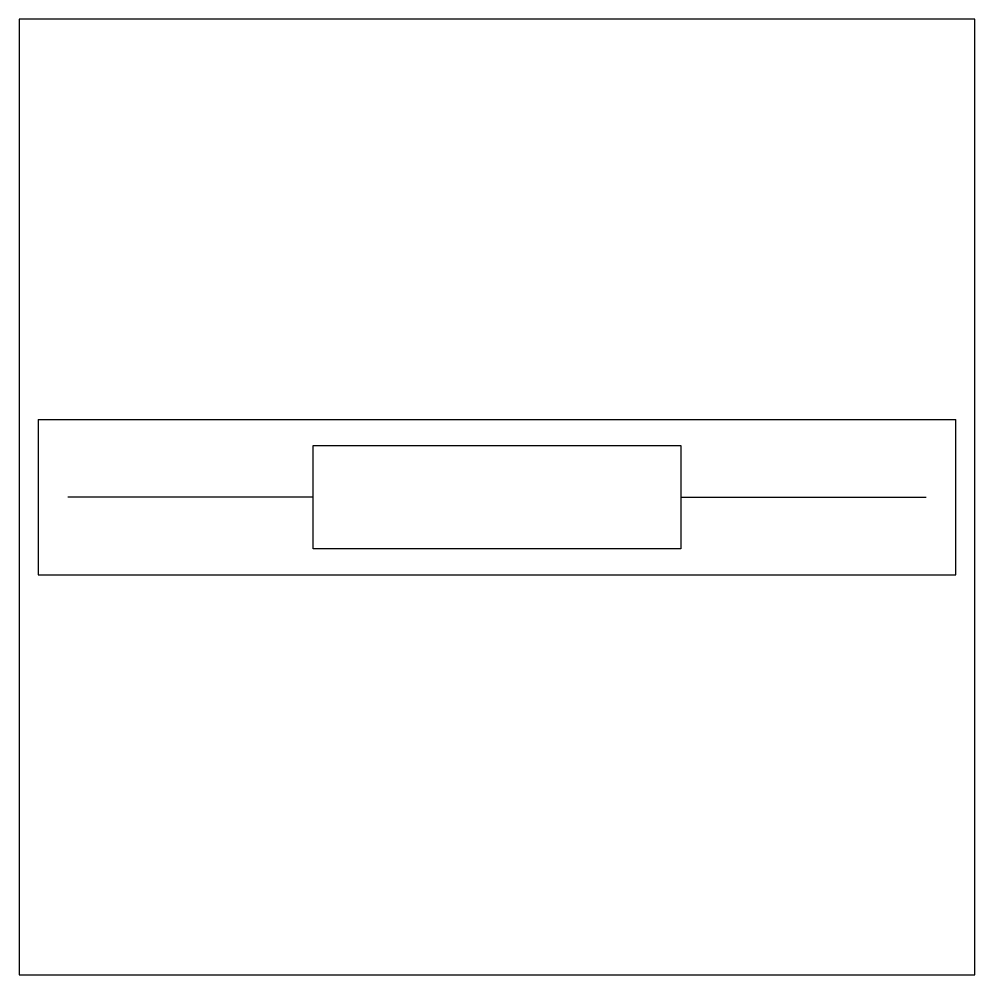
# Model space of a CAD drawing. Header units: millimetres. Extents: x 0 to 1000, y 0 to 1000.
import ezdxf

# ---------------------------------------------------------------- set-up
doc = ezdxf.new("R2010")
doc.units = ezdxf.units.MM
doc.layers.get('0').update_dxf_attribs({"color": 2})
doc.layers.add('1', color=1, linetype='Continuous')
doc.layers.add('3', color=7, linetype='Continuous')

msp = doc.modelspace()

# ---------------------------------------------------------------- linework, layer by layer
at = {"color": 2}
msp.add_lwpolyline([(0, 0), (1000, 0), (1000, 1000), (0, 1000)], close=True, dxfattribs=at)
at = {"layer": '1', "color": 1}
for p, q in [((20, 581), (20, 418.6)), ((20, 581), (980, 581)), ((980, 418.6), (980, 581)), ((20, 418.6), (980, 418.6))]:
    msp.add_line(p, q, dxfattribs=at)
at = {"layer": '3'}
for p, q in [((307.7, 499.8), (50.8, 499.8)), ((692.3, 499.8), (949.2, 499.8))]:
    msp.add_line(p, q, dxfattribs=at)
msp.add_lwpolyline([(307.7, 553.9), (692.3, 553.9), (692.3, 445.7), (307.7, 445.7)], close=True, dxfattribs=at)

doc.saveas('drawing.dxf')
